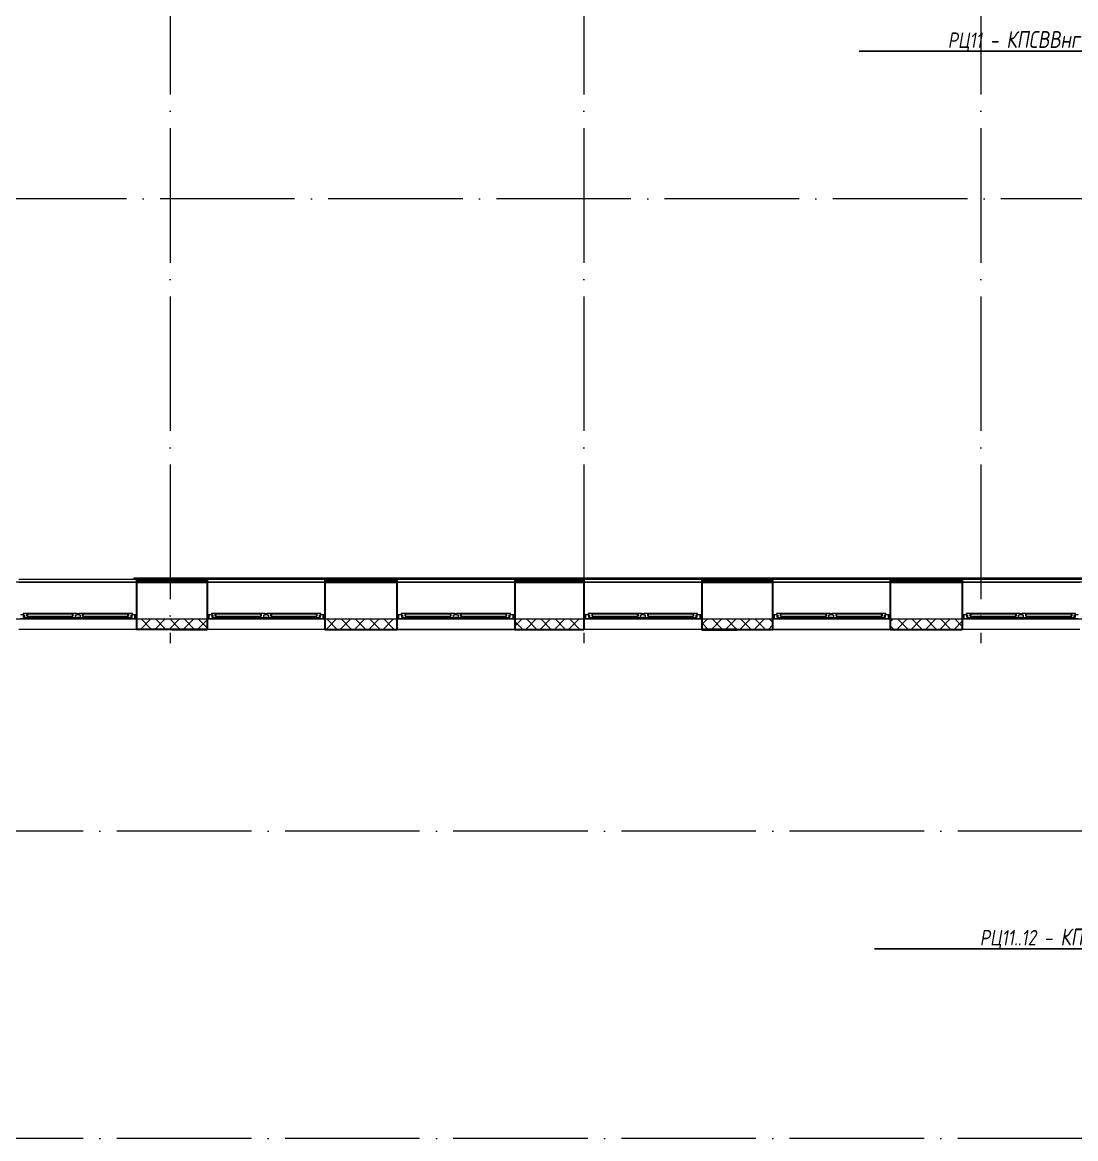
# Model space of a CAD drawing. Header units: millimetres. Extents: x -586848 to 520591, y -385801 to 675781.
# Drawn here: x -72236 to -56579, y -335196 to -318603 of the extents above; entities that cross this region are included whole.
import ezdxf
from ezdxf import colors
from ezdxf.entities.mleader import LeaderData, LeaderLine
from ezdxf.math import Vec2, Vec3

# ---------------------------------------------------------------- set-up
doc = ezdxf.new("R2010")
doc.units = ezdxf.units.MM
doc.linetypes.add('ADSK_Линия сетки', pattern=[25, 20, -2.5, 0, -2.5])
for name, color, linetype, lineweight in [('_ Окна', 7, 'Continuous', 9), ('RC-Выноски', 7, 'Continuous', 0), ('Окна', 252, 'Continuous', 9), ('Оси', 252, 'Continuous', 9), ('Стены внутренние', 7, 'Continuous', 18), ('Стены наружные', 7, 'Continuous', 18), ('Стены штриховка', 7, 'Continuous', 9)]:
    doc.layers.add(name, color=color, linetype=linetype, lineweight=lineweight)
doc.styles.add('RubezhCAD', font='', dxfattribs={"oblique": 10})
doc.styles.get('RubezhCAD').set_extended_font_data('GOST type A')

# ---------------------------------------------------------------- blocks, each defined once
blk = doc.blocks.new('2 этаж')
at = {"layer": '_ Окна', "color": 251, "lineweight": 18, "true_color": 0x636466}
for p, q in [((111289, 16479), (111251, 16479)), ((111345, 16496), (111289, 16496)), ((111289, 16496), (111289, 16479)), ((111289, 16479), (111309, 16479)), ((111297, 16438), (111297, 16479)), ((111309, 16438), (111297, 16438)), ((111309, 16479), (111309, 16438)), ((111309, 16438), (111359, 16438)), ((111310, 16421), (111315, 16438)), ((111346, 16495), (111345, 16496)), ((111347, 16496), (111346, 16495)), ((111346, 16455), (111346, 16487)), ((111346, 16487), (111364, 16487)), ((111364, 16455), (111346, 16455)), ((111362, 16496), (111347, 16496)), ((111359, 16438), (111364, 16455)), ((111364, 16487), (111362, 16496)), ((112013, 16496), (112011, 16487)), ((112011, 16487), (112029, 16487)), ((112029, 16455), (112011, 16455)), ((112011, 16455), (112016, 16438)), ((112028, 16496), (112013, 16496)), ((112016, 16438), (112066, 16438)), ((112029, 16495), (112028, 16496)), ((112030, 16496), (112029, 16495)), ((112029, 16487), (112029, 16455)), ((112086, 16496), (112030, 16496)), ((112066, 16438), (112066, 16479)), ((112066, 16479), (112086, 16479)), ((112086, 16479), (112086, 16496)), ((112172, 16496), (112116, 16496)), ((112116, 16496), (112116, 16479)), ((112116, 16479), (112136, 16479)), ((112136, 16479), (112136, 16438)), ((112136, 16438), (112186, 16438)), ((112173, 16495), (112172, 16496)), ((112174, 16496), (112173, 16495)), ((112173, 16455), (112173, 16487)), ((112173, 16487), (112191, 16487)), ((112191, 16455), (112173, 16455)), ((112189, 16496), (112174, 16496)), ((112186, 16438), (112191, 16455)), ((112191, 16487), (112189, 16496)), ((112840, 16496), (112838, 16487)), ((112838, 16487), (112856, 16487)), ((112856, 16455), (112838, 16455)), ((112838, 16455), (112843, 16438)), ((112855, 16496), (112840, 16496)), ((112843, 16438), (112893, 16438)), ((112856, 16495), (112855, 16496)), ((112857, 16496), (112856, 16495)), ((112856, 16487), (112856, 16455)), ((112913, 16496), (112857, 16496)), ((112887, 16438), (112892, 16421)), ((112893, 16438), (112893, 16479)), ((112893, 16479), (112913, 16479)), ((112905, 16438), (112893, 16438)), ((112905, 16479), (112905, 16438)), ((112913, 16479), (112913, 16496)), ((112951, 16479), (112913, 16479)), ((112951, 16421), (112951, 16479)), ((114089, 16479), (114051, 16479)), ((114051, 16479), (114051, 16421)), ((114145, 16496), (114089, 16496)), ((114089, 16496), (114089, 16479)), ((114089, 16479), (114109, 16479)), ((114097, 16438), (114097, 16479)), ((114109, 16438), (114097, 16438)), ((114109, 16479), (114109, 16438)), ((114109, 16438), (114159, 16438)), ((114110, 16421), (114115, 16438)), ((114146, 16495), (114145, 16496)), ((114147, 16496), (114146, 16495)), ((114146, 16455), (114146, 16487)), ((114146, 16487), (114164, 16487)), ((114164, 16455), (114146, 16455)), ((114162, 16496), (114147, 16496)), ((114159, 16438), (114164, 16455)), ((114164, 16487), (114162, 16496)), ((114813, 16496), (114811, 16487)), ((114811, 16487), (114829, 16487)), ((114829, 16455), (114811, 16455)), ((114811, 16455), (114816, 16438)), ((114828, 16496), (114813, 16496)), ((114816, 16438), (114866, 16438)), ((114829, 16495), (114828, 16496)), ((114830, 16496), (114829, 16495)), ((114829, 16487), (114829, 16455)), ((114886, 16496), (114830, 16496)), ((114866, 16438), (114866, 16479)), ((114866, 16479), (114886, 16479)), ((114886, 16479), (114886, 16496)), ((114972, 16496), (114916, 16496)), ((114916, 16496), (114916, 16479)), ((114916, 16479), (114936, 16479)), ((114936, 16479), (114936, 16438)), ((114936, 16438), (114986, 16438)), ((114973, 16495), (114972, 16496)), ((114974, 16496), (114973, 16495)), ((114973, 16455), (114973, 16487)), ((114973, 16487), (114991, 16487)), ((114991, 16455), (114973, 16455)), ((114989, 16496), (114974, 16496)), ((114986, 16438), (114991, 16455)), ((114991, 16487), (114989, 16496)), ((115640, 16496), (115638, 16487)), ((115638, 16487), (115656, 16487)), ((115656, 16455), (115638, 16455)), ((115638, 16455), (115643, 16438)), ((115655, 16496), (115640, 16496)), ((115643, 16438), (115693, 16438)), ((115656, 16495), (115655, 16496)), ((115657, 16496), (115656, 16495)), ((115656, 16487), (115656, 16455)), ((115713, 16496), (115657, 16496)), ((115687, 16438), (115692, 16421)), ((115693, 16438), (115693, 16479)), ((115693, 16479), (115713, 16479)), ((115705, 16438), (115693, 16438)), ((115705, 16479), (115705, 16438)), ((115713, 16479), (115713, 16496)), ((115751, 16479), (115713, 16479)), ((115751, 16421), (115751, 16479)), ((116909, 16479), (116871, 16479)), ((116871, 16479), (116871, 16421)), ((116965, 16496), (116909, 16496)), ((116909, 16496), (116909, 16479)), ((116909, 16479), (116929, 16479)), ((116917, 16438), (116917, 16479)), ((116929, 16438), (116917, 16438)), ((116929, 16479), (116929, 16438)), ((116929, 16438), (116979, 16438)), ((116930, 16421), (116935, 16438)), ((116966, 16495), (116965, 16496)), ((116967, 16496), (116966, 16495)), ((116966, 16455), (116966, 16487)), ((116966, 16487), (116984, 16487)), ((116984, 16455), (116966, 16455)), ((116982, 16496), (116967, 16496)), ((116979, 16438), (116984, 16455)), ((116984, 16487), (116982, 16496)), ((117633, 16496), (117631, 16487)), ((117631, 16487), (117649, 16487)), ((117649, 16455), (117631, 16455)), ((117631, 16455), (117636, 16438)), ((117648, 16496), (117633, 16496)), ((117636, 16438), (117686, 16438)), ((117649, 16495), (117648, 16496)), ((117650, 16496), (117649, 16495)), ((117649, 16487), (117649, 16455)), ((117706, 16496), (117650, 16496)), ((117686, 16438), (117686, 16479)), ((117686, 16479), (117706, 16479)), ((117706, 16479), (117706, 16496)), ((117792, 16496), (117736, 16496)), ((117736, 16496), (117736, 16479)), ((117736, 16479), (117756, 16479)), ((117756, 16479), (117756, 16438)), ((117756, 16438), (117806, 16438)), ((117793, 16495), (117792, 16496)), ((117794, 16496), (117793, 16495)), ((117793, 16455), (117793, 16487)), ((117793, 16487), (117811, 16487)), ((117811, 16455), (117793, 16455)), ((117809, 16496), (117794, 16496)), ((117806, 16438), (117811, 16455)), ((117811, 16487), (117809, 16496)), ((118460, 16496), (118458, 16487)), ((118458, 16487), (118476, 16487)), ((118476, 16455), (118458, 16455)), ((118458, 16455), (118463, 16438)), ((118475, 16496), (118460, 16496)), ((118463, 16438), (118513, 16438)), ((118476, 16495), (118475, 16496)), ((118477, 16496), (118476, 16495)), ((118476, 16487), (118476, 16455)), ((118533, 16496), (118477, 16496)), ((118507, 16438), (118512, 16421)), ((118513, 16438), (118513, 16479)), ((118513, 16479), (118533, 16479)), ((118525, 16438), (118513, 16438)), ((118525, 16479), (118525, 16438)), ((118533, 16479), (118533, 16496)), ((118571, 16479), (118533, 16479)), ((118571, 16421), (118571, 16479)), ((119689, 16479), (119651, 16479)), ((119651, 16479), (119651, 16421)), ((119745, 16496), (119689, 16496)), ((119689, 16496), (119689, 16479)), ((119689, 16479), (119709, 16479)), ((119697, 16438), (119697, 16479)), ((119709, 16438), (119697, 16438)), ((119709, 16479), (119709, 16438)), ((119709, 16438), (119759, 16438)), ((119710, 16421), (119715, 16438)), ((119746, 16495), (119745, 16496)), ((119747, 16496), (119746, 16495)), ((119746, 16455), (119746, 16487)), ((119746, 16487), (119764, 16487)), ((119764, 16455), (119746, 16455)), ((119762, 16496), (119747, 16496)), ((119759, 16438), (119764, 16455)), ((119764, 16487), (119762, 16496)), ((120413, 16496), (120411, 16487)), ((120411, 16487), (120429, 16487)), ((120429, 16455), (120411, 16455)), ((120411, 16455), (120416, 16438)), ((120428, 16496), (120413, 16496)), ((120416, 16438), (120466, 16438)), ((120429, 16495), (120428, 16496)), ((120430, 16496), (120429, 16495)), ((120429, 16487), (120429, 16455)), ((120486, 16496), (120430, 16496)), ((120466, 16438), (120466, 16479)), ((120466, 16479), (120486, 16479)), ((120486, 16479), (120486, 16496)), ((120572, 16496), (120516, 16496)), ((120516, 16496), (120516, 16479)), ((120516, 16479), (120536, 16479)), ((120536, 16479), (120536, 16438)), ((120536, 16438), (120586, 16438)), ((120573, 16495), (120572, 16496)), ((120574, 16496), (120573, 16495)), ((120573, 16455), (120573, 16487)), ((120573, 16487), (120591, 16487)), ((120591, 16455), (120573, 16455)), ((120589, 16496), (120574, 16496)), ((120586, 16438), (120591, 16455)), ((120591, 16487), (120589, 16496)), ((121240, 16496), (121238, 16487)), ((121238, 16487), (121256, 16487)), ((121256, 16455), (121238, 16455)), ((121238, 16455), (121243, 16438)), ((121255, 16496), (121240, 16496)), ((121243, 16438), (121293, 16438)), ((121256, 16495), (121255, 16496)), ((121257, 16496), (121256, 16495)), ((121256, 16487), (121256, 16455)), ((121313, 16496), (121257, 16496)), ((121287, 16438), (121292, 16421)), ((121293, 16438), (121293, 16479)), ((121293, 16479), (121313, 16479)), ((121305, 16438), (121293, 16438)), ((121305, 16479), (121305, 16438)), ((121313, 16479), (121313, 16496)), ((121351, 16479), (121313, 16479)), ((121351, 16421), (121351, 16479)), ((122489, 16479), (122451, 16479)), ((122451, 16479), (122451, 16421)), ((122545, 16496), (122489, 16496)), ((122489, 16496), (122489, 16479)), ((122489, 16479), (122509, 16479)), ((122497, 16438), (122497, 16479)), ((122509, 16438), (122497, 16438)), ((122509, 16479), (122509, 16438)), ((122509, 16438), (122559, 16438)), ((122510, 16421), (122515, 16438)), ((122546, 16495), (122545, 16496)), ((122547, 16496), (122546, 16495)), ((122546, 16455), (122546, 16487)), ((122546, 16487), (122564, 16487)), ((122564, 16455), (122546, 16455)), ((122562, 16496), (122547, 16496)), ((122559, 16438), (122564, 16455)), ((122564, 16487), (122562, 16496)), ((123213, 16496), (123211, 16487)), ((123211, 16487), (123229, 16487)), ((123229, 16455), (123211, 16455)), ((123211, 16455), (123216, 16438)), ((123228, 16496), (123213, 16496)), ((123216, 16438), (123266, 16438)), ((123229, 16495), (123228, 16496)), ((123230, 16496), (123229, 16495)), ((123229, 16487), (123229, 16455)), ((123286, 16496), (123230, 16496)), ((123266, 16438), (123266, 16479)), ((123266, 16479), (123286, 16479)), ((123286, 16479), (123286, 16496)), ((123372, 16496), (123316, 16496)), ((123316, 16496), (123316, 16479)), ((123316, 16479), (123336, 16479)), ((123336, 16479), (123336, 16438)), ((123336, 16438), (123386, 16438)), ((123373, 16495), (123372, 16496)), ((123374, 16496), (123373, 16495)), ((123373, 16455), (123373, 16487)), ((123373, 16487), (123391, 16487)), ((123391, 16455), (123373, 16455)), ((123389, 16496), (123374, 16496)), ((123386, 16438), (123391, 16455)), ((123391, 16487), (123389, 16496)), ((124040, 16496), (124038, 16487)), ((124038, 16487), (124056, 16487)), ((124056, 16455), (124038, 16455)), ((124038, 16455), (124043, 16438)), ((124055, 16496), (124040, 16496)), ((124043, 16438), (124093, 16438)), ((124056, 16495), (124055, 16496)), ((124057, 16496), (124056, 16495)), ((124056, 16487), (124056, 16455)), ((124113, 16496), (124057, 16496)), ((124087, 16438), (124092, 16421)), ((124093, 16438), (124093, 16479)), ((124093, 16479), (124113, 16479)), ((124105, 16438), (124093, 16438)), ((124105, 16479), (124105, 16438)), ((124113, 16479), (124113, 16496)), ((124151, 16479), (124113, 16479)), ((124151, 16421), (124151, 16479)), ((125309, 16479), (125271, 16479)), ((125271, 16479), (125271, 16421)), ((125365, 16496), (125309, 16496)), ((125309, 16496), (125309, 16479)), ((125309, 16479), (125329, 16479)), ((125317, 16438), (125317, 16479)), ((125329, 16438), (125317, 16438)), ((125329, 16479), (125329, 16438)), ((125329, 16438), (125379, 16438)), ((125330, 16421), (125335, 16438)), ((125366, 16495), (125365, 16496)), ((125367, 16496), (125366, 16495)), ((125366, 16455), (125366, 16487)), ((125366, 16487), (125384, 16487)), ((125384, 16455), (125366, 16455)), ((125382, 16496), (125367, 16496)), ((125379, 16438), (125384, 16455)), ((125384, 16487), (125382, 16496)), ((126033, 16496), (126031, 16487)), ((126031, 16487), (126049, 16487)), ((126049, 16455), (126031, 16455)), ((126031, 16455), (126036, 16438)), ((126048, 16496), (126033, 16496)), ((126036, 16438), (126086, 16438)), ((126049, 16495), (126048, 16496)), ((126050, 16496), (126049, 16495)), ((126049, 16487), (126049, 16455)), ((126106, 16496), (126050, 16496)), ((126086, 16438), (126086, 16479)), ((126086, 16479), (126106, 16479)), ((126106, 16479), (126106, 16496)), ((126192, 16496), (126136, 16496)), ((126136, 16496), (126136, 16479)), ((126136, 16479), (126156, 16479)), ((126156, 16479), (126156, 16438)), ((126156, 16438), (126206, 16438)), ((126193, 16495), (126192, 16496)), ((126194, 16496), (126193, 16495)), ((126193, 16455), (126193, 16487)), ((126193, 16487), (126211, 16487)), ((126211, 16455), (126193, 16455)), ((126209, 16496), (126194, 16496)), ((126206, 16438), (126211, 16455)), ((126211, 16487), (126209, 16496)), ((126860, 16496), (126858, 16487)), ((126858, 16487), (126876, 16487)), ((126876, 16455), (126858, 16455)), ((126858, 16455), (126863, 16438)), ((126875, 16496), (126860, 16496)), ((126863, 16438), (126913, 16438)), ((126876, 16495), (126875, 16496)), ((126877, 16496), (126876, 16495)), ((126876, 16487), (126876, 16455)), ((126933, 16496), (126877, 16496)), ((126907, 16438), (126912, 16421)), ((126913, 16438), (126913, 16479)), ((126913, 16479), (126933, 16479)), ((126925, 16438), (126913, 16438)), ((126925, 16479), (126925, 16438)), ((126933, 16479), (126933, 16496)), ((126971, 16479), (126933, 16479)), ((111251, 16421), (111310, 16421)), ((112892, 16421), (112951, 16421)), ((114051, 16421), (114110, 16421)), ((115692, 16421), (115751, 16421)), ((116871, 16421), (116930, 16421)), ((118512, 16421), (118571, 16421)), ((119651, 16421), (119710, 16421)), ((121292, 16421), (121351, 16421)), ((122451, 16421), (122510, 16421)), ((124092, 16421), (124151, 16421)), ((125271, 16421), (125330, 16421)), ((126912, 16421), (126971, 16421))]:
    blk.add_line(p, q, dxfattribs=at)
at = {"layer": '_ Окна', "color": 251, "true_color": 0x636466}
for p, q in [((111349, 16487), (111346, 16487)), ((111346, 16487), (111346, 16455)), ((111346, 16455), (111349, 16455)), ((112026, 16487), (111349, 16487)), ((111349, 16487), (111349, 16455)), ((111349, 16455), (111349, 16487)), ((111349, 16455), (112026, 16455)), ((112026, 16455), (112026, 16487)), ((112026, 16487), (112026, 16455)), ((112029, 16487), (112026, 16487)), ((112026, 16455), (112029, 16455)), ((112029, 16455), (112029, 16487)), ((112176, 16487), (112173, 16487)), ((112173, 16487), (112173, 16455)), ((112173, 16455), (112176, 16455)), ((112853, 16487), (112176, 16487)), ((112176, 16487), (112176, 16455)), ((112176, 16455), (112176, 16487)), ((112176, 16455), (112853, 16455)), ((112853, 16455), (112853, 16487)), ((112853, 16487), (112853, 16455)), ((112856, 16487), (112853, 16487)), ((112853, 16455), (112856, 16455)), ((112856, 16455), (112856, 16487)), ((112976, 16479), (112951, 16479)), ((112951, 16479), (112951, 16421)), ((114051, 16479), (114026, 16479)), ((114051, 16421), (114051, 16479)), ((114149, 16487), (114146, 16487)), ((114146, 16487), (114146, 16455)), ((114146, 16455), (114149, 16455)), ((114826, 16487), (114149, 16487)), ((114149, 16487), (114149, 16455)), ((114149, 16455), (114149, 16487)), ((114149, 16455), (114826, 16455)), ((114826, 16455), (114826, 16487)), ((114826, 16487), (114826, 16455)), ((114829, 16487), (114826, 16487)), ((114826, 16455), (114829, 16455)), ((114829, 16455), (114829, 16487)), ((114976, 16487), (114973, 16487)), ((114973, 16487), (114973, 16455)), ((114973, 16455), (114976, 16455)), ((115653, 16487), (114976, 16487)), ((114976, 16487), (114976, 16455)), ((114976, 16455), (114976, 16487)), ((114976, 16455), (115653, 16455)), ((115653, 16455), (115653, 16487)), ((115653, 16487), (115653, 16455)), ((115656, 16487), (115653, 16487)), ((115653, 16455), (115656, 16455)), ((115656, 16455), (115656, 16487)), ((115776, 16479), (115751, 16479)), ((115751, 16479), (115751, 16421)), ((116871, 16479), (116846, 16479)), ((116871, 16421), (116871, 16479)), ((116969, 16487), (116966, 16487)), ((116966, 16487), (116966, 16455)), ((116966, 16455), (116969, 16455)), ((117646, 16487), (116969, 16487)), ((116969, 16487), (116969, 16455)), ((116969, 16455), (116969, 16487)), ((116969, 16455), (117646, 16455)), ((117646, 16455), (117646, 16487)), ((117646, 16487), (117646, 16455)), ((117649, 16487), (117646, 16487)), ((117646, 16455), (117649, 16455)), ((117649, 16455), (117649, 16487)), ((117796, 16487), (117793, 16487)), ((117793, 16487), (117793, 16455)), ((117793, 16455), (117796, 16455)), ((118473, 16487), (117796, 16487)), ((117796, 16487), (117796, 16455)), ((117796, 16455), (117796, 16487)), ((117796, 16455), (118473, 16455)), ((118473, 16455), (118473, 16487)), ((118473, 16487), (118473, 16455)), ((118476, 16487), (118473, 16487)), ((118473, 16455), (118476, 16455)), ((118476, 16455), (118476, 16487)), ((118596, 16479), (118571, 16479)), ((118571, 16479), (118571, 16421)), ((119651, 16479), (119626, 16479)), ((119651, 16421), (119651, 16479)), ((119749, 16487), (119746, 16487)), ((119746, 16487), (119746, 16455)), ((119746, 16455), (119749, 16455)), ((120426, 16487), (119749, 16487)), ((119749, 16487), (119749, 16455)), ((119749, 16455), (119749, 16487)), ((119749, 16455), (120426, 16455)), ((120426, 16455), (120426, 16487)), ((120426, 16487), (120426, 16455)), ((120429, 16487), (120426, 16487)), ((120426, 16455), (120429, 16455)), ((120429, 16455), (120429, 16487)), ((120576, 16487), (120573, 16487)), ((120573, 16487), (120573, 16455)), ((120573, 16455), (120576, 16455)), ((121253, 16487), (120576, 16487)), ((120576, 16487), (120576, 16455)), ((120576, 16455), (120576, 16487)), ((120576, 16455), (121253, 16455)), ((121253, 16455), (121253, 16487)), ((121253, 16487), (121253, 16455)), ((121256, 16487), (121253, 16487)), ((121253, 16455), (121256, 16455)), ((121256, 16455), (121256, 16487)), ((121376, 16479), (121351, 16479)), ((121351, 16479), (121351, 16421)), ((122451, 16479), (122426, 16479)), ((122451, 16421), (122451, 16479)), ((122549, 16487), (122546, 16487)), ((122546, 16487), (122546, 16455)), ((122546, 16455), (122549, 16455)), ((123226, 16487), (122549, 16487)), ((122549, 16487), (122549, 16455)), ((122549, 16455), (122549, 16487)), ((122549, 16455), (123226, 16455)), ((123226, 16455), (123226, 16487)), ((123226, 16487), (123226, 16455)), ((123229, 16487), (123226, 16487)), ((123226, 16455), (123229, 16455)), ((123229, 16455), (123229, 16487)), ((123376, 16487), (123373, 16487)), ((123373, 16487), (123373, 16455)), ((123373, 16455), (123376, 16455)), ((124053, 16487), (123376, 16487)), ((123376, 16487), (123376, 16455)), ((123376, 16455), (123376, 16487)), ((123376, 16455), (124053, 16455)), ((124053, 16455), (124053, 16487)), ((124053, 16487), (124053, 16455)), ((124056, 16487), (124053, 16487)), ((124053, 16455), (124056, 16455)), ((124056, 16455), (124056, 16487)), ((124176, 16479), (124151, 16479)), ((124151, 16479), (124151, 16421)), ((125271, 16479), (125246, 16479)), ((125271, 16421), (125271, 16479)), ((125369, 16487), (125366, 16487)), ((125366, 16487), (125366, 16455)), ((125366, 16455), (125369, 16455)), ((126046, 16487), (125369, 16487)), ((125369, 16487), (125369, 16455)), ((125369, 16455), (125369, 16487)), ((125369, 16455), (126046, 16455)), ((126046, 16455), (126046, 16487)), ((126046, 16487), (126046, 16455)), ((126049, 16487), (126046, 16487)), ((126046, 16455), (126049, 16455)), ((126049, 16455), (126049, 16487)), ((126196, 16487), (126193, 16487)), ((126193, 16487), (126193, 16455)), ((126193, 16455), (126196, 16455)), ((126873, 16487), (126196, 16487)), ((126196, 16487), (126196, 16455)), ((126196, 16455), (126196, 16487)), ((126196, 16455), (126873, 16455)), ((126873, 16455), (126873, 16487)), ((126873, 16487), (126873, 16455)), ((126876, 16487), (126873, 16487)), ((126873, 16455), (126876, 16455)), ((126876, 16455), (126876, 16487)), ((112951, 16421), (112976, 16421)), ((114026, 16421), (114051, 16421)), ((115751, 16421), (115776, 16421)), ((116846, 16421), (116871, 16421)), ((118571, 16421), (118596, 16421)), ((119626, 16421), (119651, 16421)), ((121351, 16421), (121376, 16421)), ((122426, 16421), (122451, 16421)), ((124151, 16421), (124176, 16421)), ((125246, 16421), (125271, 16421))]:
    blk.add_line(p, q, dxfattribs=at)
at = {"layer": 'Окна', "color": 251, "true_color": 0x636466}
for p, q in [((111347, 16496), (111345, 16496)), ((111359, 16438), (112016, 16438)), ((112013, 16496), (111362, 16496)), ((112030, 16496), (112028, 16496)), ((112136, 16438), (112066, 16438)), ((112086, 16496), (112116, 16496)), ((112116, 16479), (112086, 16479)), ((112174, 16496), (112172, 16496)), ((112186, 16438), (112843, 16438)), ((112840, 16496), (112189, 16496)), ((112857, 16496), (112855, 16496)), ((114147, 16496), (114145, 16496)), ((114159, 16438), (114816, 16438)), ((114813, 16496), (114162, 16496)), ((114830, 16496), (114828, 16496)), ((114936, 16438), (114866, 16438)), ((114886, 16496), (114916, 16496)), ((114916, 16479), (114886, 16479)), ((114974, 16496), (114972, 16496)), ((114986, 16438), (115643, 16438)), ((115640, 16496), (114989, 16496)), ((115657, 16496), (115655, 16496)), ((116967, 16496), (116965, 16496)), ((116979, 16438), (117636, 16438)), ((117633, 16496), (116982, 16496)), ((117650, 16496), (117648, 16496)), ((117756, 16438), (117686, 16438)), ((117706, 16496), (117736, 16496)), ((117736, 16479), (117706, 16479)), ((117794, 16496), (117792, 16496)), ((117806, 16438), (118463, 16438)), ((118460, 16496), (117809, 16496)), ((118477, 16496), (118475, 16496)), ((119747, 16496), (119745, 16496)), ((119759, 16438), (120416, 16438)), ((120413, 16496), (119762, 16496)), ((120430, 16496), (120428, 16496)), ((120536, 16438), (120466, 16438)), ((120486, 16496), (120516, 16496)), ((120516, 16479), (120486, 16479)), ((120574, 16496), (120572, 16496)), ((120586, 16438), (121243, 16438)), ((121240, 16496), (120589, 16496)), ((121257, 16496), (121255, 16496)), ((122547, 16496), (122545, 16496)), ((122559, 16438), (123216, 16438)), ((123213, 16496), (122562, 16496)), ((123230, 16496), (123228, 16496)), ((123336, 16438), (123266, 16438)), ((123286, 16496), (123316, 16496)), ((123316, 16479), (123286, 16479)), ((123374, 16496), (123372, 16496)), ((123386, 16438), (124043, 16438)), ((124040, 16496), (123389, 16496)), ((124057, 16496), (124055, 16496)), ((125367, 16496), (125365, 16496)), ((125379, 16438), (126036, 16438)), ((126033, 16496), (125382, 16496)), ((126050, 16496), (126048, 16496)), ((126156, 16438), (126086, 16438)), ((126106, 16496), (126136, 16496)), ((126136, 16479), (126106, 16479)), ((126194, 16496), (126192, 16496)), ((126206, 16438), (126863, 16438)), ((126860, 16496), (126209, 16496)), ((126877, 16496), (126875, 16496)), ((111310, 16421), (112892, 16421)), ((114110, 16421), (115692, 16421)), ((116930, 16421), (118512, 16421)), ((119710, 16421), (121292, 16421)), ((122510, 16421), (124092, 16421)), ((125330, 16421), (126912, 16421))]:
    blk.add_line(p, q, dxfattribs=at)
at = {"layer": 'Оси', "color": 251, "linetype": 'ADSK_Линия сетки', "ltscale": 100, "true_color": 0x636466}
for p, q in [((113476, 33711), (113476, 16057)), ((119626, 33711), (119626, 16057)), ((125526, 33711), (125526, 16057)), ((165326, 22661), (93566, 22661)), ((165326, 16961), (93604, 16961)), ((139683, 13261), (93566, 13261)), ((139683, 8691), (93566, 8691))]:
    blk.add_line(p, q, dxfattribs=at)
at = {"layer": 'Стены внутренние', "color": 251, "true_color": 0x636466}
for p, q in [((111226, 16961), (112976, 16961)), ((114026, 16961), (115776, 16961)), ((116846, 16961), (118596, 16961)), ((119626, 16961), (121376, 16961)), ((122426, 16961), (124176, 16961)), ((125246, 16961), (126996, 16961)), ((114026, 16411), (107126, 16411)), ((119626, 16411), (114027, 16411)), ((122426, 16411), (119632, 16411)), ((130724, 16411), (122431, 16411)), ((112976, 16259), (111226, 16259)), ((115776, 16259), (114026, 16259)), ((118596, 16259), (116846, 16259)), ((121376, 16259), (119626, 16259)), ((124176, 16259), (122426, 16259)), ((126996, 16259), (125246, 16259))]:
    blk.add_line(p, q, dxfattribs=at)
at = {"layer": 'Стены внутренние', "color": 251, "lineweight": 30, "true_color": 0x636466}
for p, q in [((112976, 16961), (114026, 16961)), ((112976, 16961), (112976, 16259)), ((114026, 16961), (114026, 16259)), ((115776, 16961), (116846, 16961)), ((115776, 16961), (115776, 16259)), ((116846, 16961), (116846, 16259)), ((118596, 16961), (119626, 16961)), ((118596, 16961), (118596, 16259)), ((119626, 16961), (119626, 16259)), ((121376, 16961), (122426, 16961)), ((121376, 16961), (121376, 16259)), ((122426, 16961), (122426, 16259)), ((124176, 16961), (125246, 16961)), ((124176, 16961), (124176, 16259)), ((125246, 16961), (125246, 16259)), ((114026, 16259), (112976, 16259)), ((115776, 16259), (116846, 16259)), ((118596, 16259), (119626, 16259)), ((121376, 16259), (122426, 16259)), ((124176, 16259), (125246, 16259))]:
    blk.add_line(p, q, dxfattribs=at)
at = {"layer": 'Стены внутренние', "color": 251, "linetype": 'Continuous', "lineweight": 9, "true_color": 0x636466}
for p, q in [((112988, 16261), (112978, 16270)), ((113034, 16261), (113184, 16411)), ((113200, 16261), (113050, 16411)), ((113246, 16261), (113396, 16411)), ((113412, 16261), (113262, 16411)), ((113458, 16261), (113608, 16411)), ((113624, 16261), (113474, 16411)), ((113670, 16261), (113820, 16411)), ((113836, 16261), (113686, 16411)), ((113883, 16261), (114026, 16404)), ((114024, 16285), (113898, 16411)), ((114024, 16332), (114026, 16332)), ((115792, 16261), (115942, 16411)), ((115958, 16261), (115808, 16411)), ((116004, 16261), (116154, 16411)), ((116170, 16261), (116020, 16411)), ((116216, 16261), (116366, 16411)), ((116382, 16261), (116232, 16411)), ((116428, 16261), (116578, 16411)), ((116594, 16261), (116444, 16411)), ((116640, 16261), (116790, 16411)), ((116806, 16261), (116656, 16411)), ((118715, 16261), (118596, 16380)), ((118598, 16309), (118700, 16411)), ((118762, 16261), (118912, 16411)), ((118927, 16261), (118777, 16411)), ((118974, 16261), (119124, 16411)), ((119140, 16261), (118990, 16411)), ((119186, 16261), (119336, 16411)), ((119352, 16261), (119202, 16411)), ((119398, 16261), (119548, 16411)), ((119564, 16261), (119414, 16411)), ((119610, 16261), (119624, 16275)), ((119626, 16411), (119626, 16411)), ((121473, 16261), (121376, 16358)), ((121378, 16332), (121457, 16411)), ((121519, 16261), (121669, 16411)), ((121685, 16261), (121535, 16411)), ((121731, 16261), (121881, 16411)), ((121897, 16261), (121747, 16411)), ((121944, 16261), (122094, 16411)), ((122109, 16261), (121959, 16411)), ((122156, 16261), (122306, 16411)), ((122322, 16261), (122172, 16411)), ((122368, 16261), (122424, 16317)), ((122426, 16368), (122384, 16411)), ((124176, 16372), (124215, 16411)), ((124178, 16307), (124176, 16310)), ((124231, 16261), (124178, 16313)), ((124277, 16261), (124427, 16411)), ((124443, 16261), (124293, 16411)), ((124489, 16261), (124639, 16411)), ((124655, 16261), (124505, 16411)), ((124701, 16261), (124851, 16411)), ((124867, 16261), (124717, 16411)), ((124913, 16261), (125063, 16411)), ((125079, 16261), (124929, 16411)), ((125126, 16261), (125246, 16381)), ((125244, 16308), (125141, 16411)), ((113086, 16261), (113085, 16259)), ((115902, 16261), (115902, 16261)), ((118600, 16261), (118599, 16259)), ((119396, 16259), (119394, 16261)), ((119421, 16261), (119420, 16259)), ((121415, 16261), (121414, 16259)), ((122237, 16261), (122236, 16259)), ((124675, 16259), (124674, 16261)), ((125052, 16261), (125051, 16259))]:
    blk.add_line(p, q, dxfattribs=at)
at = {"layer": 'Стены наружные', "color": 251, "true_color": 0x636466}
for p, q in [((111226, 17006), (112976, 17006)), ((112976, 16961), (111226, 16961)), ((114026, 17006), (115776, 17006)), ((115776, 16961), (114026, 16961)), ((116846, 17006), (118596, 17006)), ((118596, 16961), (116846, 16961)), ((119626, 17006), (121376, 17006)), ((121376, 16961), (119626, 16961)), ((122426, 17006), (124176, 17006)), ((124176, 16961), (122426, 16961)), ((125246, 17006), (126996, 17006)), ((126996, 16961), (125246, 16961)), ((116311, 16258), (119111, 16258)), ((116311, 16253), (116311, 16258)), ((119111, 16253), (116311, 16253)), ((116846, 16258), (116846, 16253)), ((118596, 16253), (118596, 16258)), ((119111, 16253), (119111, 16259)), ((119626, 16254), (119111, 16254)), ((119626, 16259), (119626, 16254)), ((121906, 16258), (124701, 16258)), ((121906, 16253), (121906, 16258)), ((124701, 16253), (121906, 16253)), ((124701, 16253), (124701, 16258))]:
    blk.add_line(p, q, dxfattribs=at)
at = {"layer": 'Стены наружные', "color": 251, "lineweight": 30, "true_color": 0x636466}
for p, q in [((130071, 17016), (112936, 17016)), ((112936, 17011), (112936, 17016)), ((112936, 17011), (130071, 17011)), ((112976, 17006), (114026, 17006)), ((112976, 17006), (112976, 16961)), ((114026, 16961), (112976, 16961)), ((114026, 17006), (114026, 16961)), ((115776, 17006), (116846, 17006)), ((115776, 17006), (115776, 16961)), ((115776, 16961), (116846, 16961)), ((116846, 17006), (116846, 16961)), ((118596, 17006), (119626, 17006)), ((118596, 17006), (118596, 16961)), ((118596, 16961), (119626, 16961)), ((119626, 17006), (119626, 16961)), ((121376, 17006), (122426, 17006)), ((121376, 17006), (121376, 16961)), ((121376, 16961), (122426, 16961)), ((122426, 17006), (122426, 16961)), ((124176, 17006), (125246, 17006)), ((124176, 17006), (124176, 16961)), ((124176, 16961), (125246, 16961)), ((125246, 17006), (125246, 16961)), ((113501, 16259), (114026, 16259)), ((113501, 16259), (113501, 16254)), ((114026, 16254), (113501, 16254)), ((114026, 16259), (114026, 16254)), ((121901, 16258), (121376, 16258)), ((121376, 16258), (121376, 16253)), ((121376, 16253), (121901, 16253)), ((121901, 16258), (121901, 16253))]:
    blk.add_line(p, q, dxfattribs=at)
at = {"layer": 'Стены наружные', "color": 251, "linetype": 'Continuous', "lineweight": 9, "true_color": 0x636466}
for p, q in [((112980, 16976), (112976, 16980)), ((113042, 16976), (113072, 17006)), ((113121, 16976), (113091, 17006)), ((113183, 16976), (113213, 17006)), ((113263, 16976), (113233, 17006)), ((113310, 16961), (113325, 16976)), ((113325, 16976), (113355, 17006)), ((113404, 16976), (113374, 17006)), ((113466, 16976), (113496, 17006)), ((113546, 16976), (113516, 17006)), ((113608, 16976), (113638, 17006)), ((113687, 16976), (113657, 17006)), ((113734, 16961), (113749, 16976)), ((113749, 16976), (113779, 17006)), ((113828, 16976), (113798, 17006)), ((113890, 16976), (113920, 17006)), ((113970, 16976), (113940, 17006)), ((115808, 16976), (115778, 17006)), ((115855, 16961), (115870, 16976)), ((115870, 16976), (115900, 17006)), ((115950, 16976), (115920, 17006)), ((116012, 16976), (116042, 17006)), ((116091, 16976), (116061, 17006)), ((116153, 16976), (116183, 17006)), ((116233, 16976), (116203, 17006)), ((116280, 16961), (116295, 16976)), ((116295, 16976), (116325, 17006)), ((116374, 16976), (116344, 17006)), ((116436, 16976), (116466, 17006)), ((116515, 16976), (116485, 17006)), ((116577, 16976), (116607, 17006)), ((116657, 16976), (116627, 17006)), ((116704, 16961), (116719, 16976)), ((116719, 16976), (116749, 17006)), ((116798, 16976), (116768, 17006)), ((118637, 16976), (118607, 17006)), ((118699, 16976), (118729, 17006)), ((118778, 16976), (118748, 17006)), ((118825, 16961), (118840, 16976)), ((118840, 16976), (118870, 17006)), ((118920, 16976), (118890, 17006)), ((118982, 16976), (119012, 17006)), ((119061, 16976), (119031, 17006)), ((119123, 16976), (119153, 17006)), ((119202, 16976), (119172, 17006)), ((119250, 16961), (119265, 16976)), ((119265, 16976), (119295, 17006)), ((119344, 16976), (119314, 17006)), ((119406, 16976), (119436, 17006)), ((119485, 16976), (119455, 17006)), ((119547, 16976), (119577, 17006)), ((119626, 16976), (119597, 17006)), ((121376, 16966), (121386, 16976)), ((121386, 16976), (121416, 17006)), ((121465, 16976), (121435, 17006)), ((121527, 16976), (121557, 17006)), ((121607, 16976), (121577, 17006)), ((121669, 16976), (121699, 17006)), ((121748, 16976), (121718, 17006)), ((121795, 16961), (121810, 16976)), ((121810, 16976), (121840, 17006)), ((121889, 16976), (121859, 17006)), ((121952, 16976), (121982, 17006)), ((122031, 16976), (122001, 17006)), ((122093, 16976), (122123, 17006)), ((122172, 16976), (122142, 17006)), ((122219, 16961), (122234, 16976)), ((122234, 16976), (122264, 17006)), ((122314, 16976), (122284, 17006)), ((122376, 16976), (122406, 17006)), ((122426, 17005), (122425, 17006)), ((124214, 16976), (124244, 17006)), ((124294, 16976), (124264, 17006)), ((124341, 16961), (124356, 16976)), ((124356, 16976), (124386, 17006)), ((124435, 16976), (124405, 17006)), ((124497, 16976), (124527, 17006)), ((124576, 16976), (124546, 17006)), ((124639, 16976), (124669, 17006)), ((124718, 16976), (124688, 17006)), ((124765, 16961), (124780, 16976)), ((124780, 16976), (124810, 17006)), ((124859, 16976), (124829, 17006)), ((124921, 16976), (124951, 17006)), ((125001, 16976), (124971, 17006)), ((125063, 16976), (125093, 17006)), ((125142, 16976), (125112, 17006)), ((125189, 16961), (125204, 16976)), ((125204, 16976), (125234, 17006)), ((121393, 16253), (121392, 16255)), ((121414, 16258), (121411, 16253))]:
    blk.add_line(p, q, dxfattribs=at)
at = {"layer": 'Стены штриховка', "color": 251, "true_color": 0x636466}
for p, q in [((114026, 16976), (112976, 16976)), ((116846, 16976), (115776, 16976)), ((119626, 16976), (118596, 16976)), ((122426, 16976), (121376, 16976)), ((125246, 16976), (124176, 16976)), ((112978, 16335), (112976, 16335)), ((112978, 16261), (112978, 16335)), ((114026, 16335), (114024, 16335)), ((114024, 16335), (114024, 16261)), ((115778, 16335), (115776, 16335)), ((115778, 16261), (115778, 16335)), ((116846, 16335), (116844, 16335)), ((116844, 16335), (116844, 16261)), ((118598, 16335), (118596, 16335)), ((118598, 16261), (118598, 16335)), ((119626, 16335), (119624, 16335)), ((119624, 16335), (119624, 16261)), ((121378, 16335), (121376, 16335)), ((121378, 16261), (121378, 16335)), ((122426, 16335), (122424, 16335)), ((122424, 16335), (122424, 16261)), ((124178, 16335), (124176, 16335)), ((124178, 16261), (124178, 16335)), ((125246, 16335), (125244, 16335)), ((125244, 16335), (125244, 16261)), ((114024, 16261), (112978, 16261)), ((116844, 16261), (115778, 16261)), ((119624, 16261), (118598, 16261)), ((122424, 16261), (121378, 16261)), ((125244, 16261), (124178, 16261))]:
    blk.add_line(p, q, dxfattribs=at)

msp = doc.modelspace()

# ---------------------------------------------------------------- block references
msp.add_blockref('2 этаж', (-183513.2, -343887.1))

# ---------------------------------------------------------------- leaders
at = {"layer": 'RC-Выноски', "linetype": 'Continuous', "ltscale": 15}
ml = msp.add_multileader_mtext('Standard', dxfattribs=at)
ml.set_content('{\\H0.91667x;РЦ11 - }КПСВВнг(А)-LSLTx 1x2x1,0', color=256, style='RubezhCAD')
ml.set_leader_properties()
ml.build(insert=Vec2(0, 0))
ml.multileader.update_dxf_attribs({"has_text_frame": 1, "text_left_attachment_type": 6, "text_right_attachment_type": 6, "dogleg_length": 2, "arrow_head_size": 400, "scale": 100})
ctx = ml.context
ctx.base_point, ctx.scale, ctx.char_height, ctx.arrow_head_size, ctx.landing_gap_size, ctx.plane_origin = Vec3(-58752.8, -319033.9), 100, 250, 400, 100, Vec3(-586675.6, -357750.4)
ctx.left_attachment, ctx.right_attachment, ctx.text_align_type = 6, 6, 2
notes = []
notes.append((ctx, [(1, (1, 1, 0), (-54056.4, -319033.9), (-1, 0), 200, [(0, [(-52878.3, -319892.1)], 0, [])])]))
ctx.mtext.insert, ctx.mtext.width, ctx.mtext.alignment, ctx.mtext.flow_direction = Vec3(-54356.4, -318733.9), 5324.915, 3, 5
ml = msp.add_multileader_mtext('Standard', dxfattribs=at)
ml.set_content('{\\H0.91667x;РЦ11..12 - }КПСВВнг(А)-LSLTx 1x2x1,0\\Pс 1-го этажа', color=256, style='RubezhCAD')
ml.set_leader_properties()
ml.build(insert=Vec2(0, 0))
ml.multileader.update_dxf_attribs({"has_text_frame": 1, "text_left_attachment_type": 6, "text_right_attachment_type": 6, "dogleg_length": 2, "arrow_head_size": 400, "scale": 100})
ctx = ml.context
ctx.base_point, ctx.scale, ctx.char_height, ctx.arrow_head_size, ctx.landing_gap_size, ctx.plane_origin = Vec3(-58292.7, -332374), 100, 250, 400, 100, Vec3(-585795.3, -371090.6)
ctx.left_attachment, ctx.right_attachment, ctx.text_align_type = 6, 6, 2
notes.append((ctx, [(1, (1, 1, 0), (-53252.5, -332374), (-1, 0), 200, [(0, [(-51229.2, -330425.6)], 0, [])])]))
ctx.mtext.insert, ctx.mtext.width, ctx.mtext.alignment, ctx.mtext.flow_direction = Vec3(-53552.5, -332074), 5324.915, 3, 5
for ctx, leaders in notes:
    for number, flags, end, landing, length, lines in leaders:
        leader = LeaderData()
        leader.index, (leader.has_last_leader_line, leader.has_dogleg_vector, leader.attachment_direction) = number, flags
        leader.last_leader_point, leader.dogleg_vector, leader.dogleg_length = Vec3(end), Vec3(landing), length
        for number, points, colour, breaks in lines:
            line = LeaderLine()
            line.index, line.vertices, line.color, line.breaks = number, Vec3.list(points), colors.encode_raw_color(colour), breaks
            leader.lines.append(line)
        ctx.leaders.append(leader)

doc.saveas('drawing.dxf')
